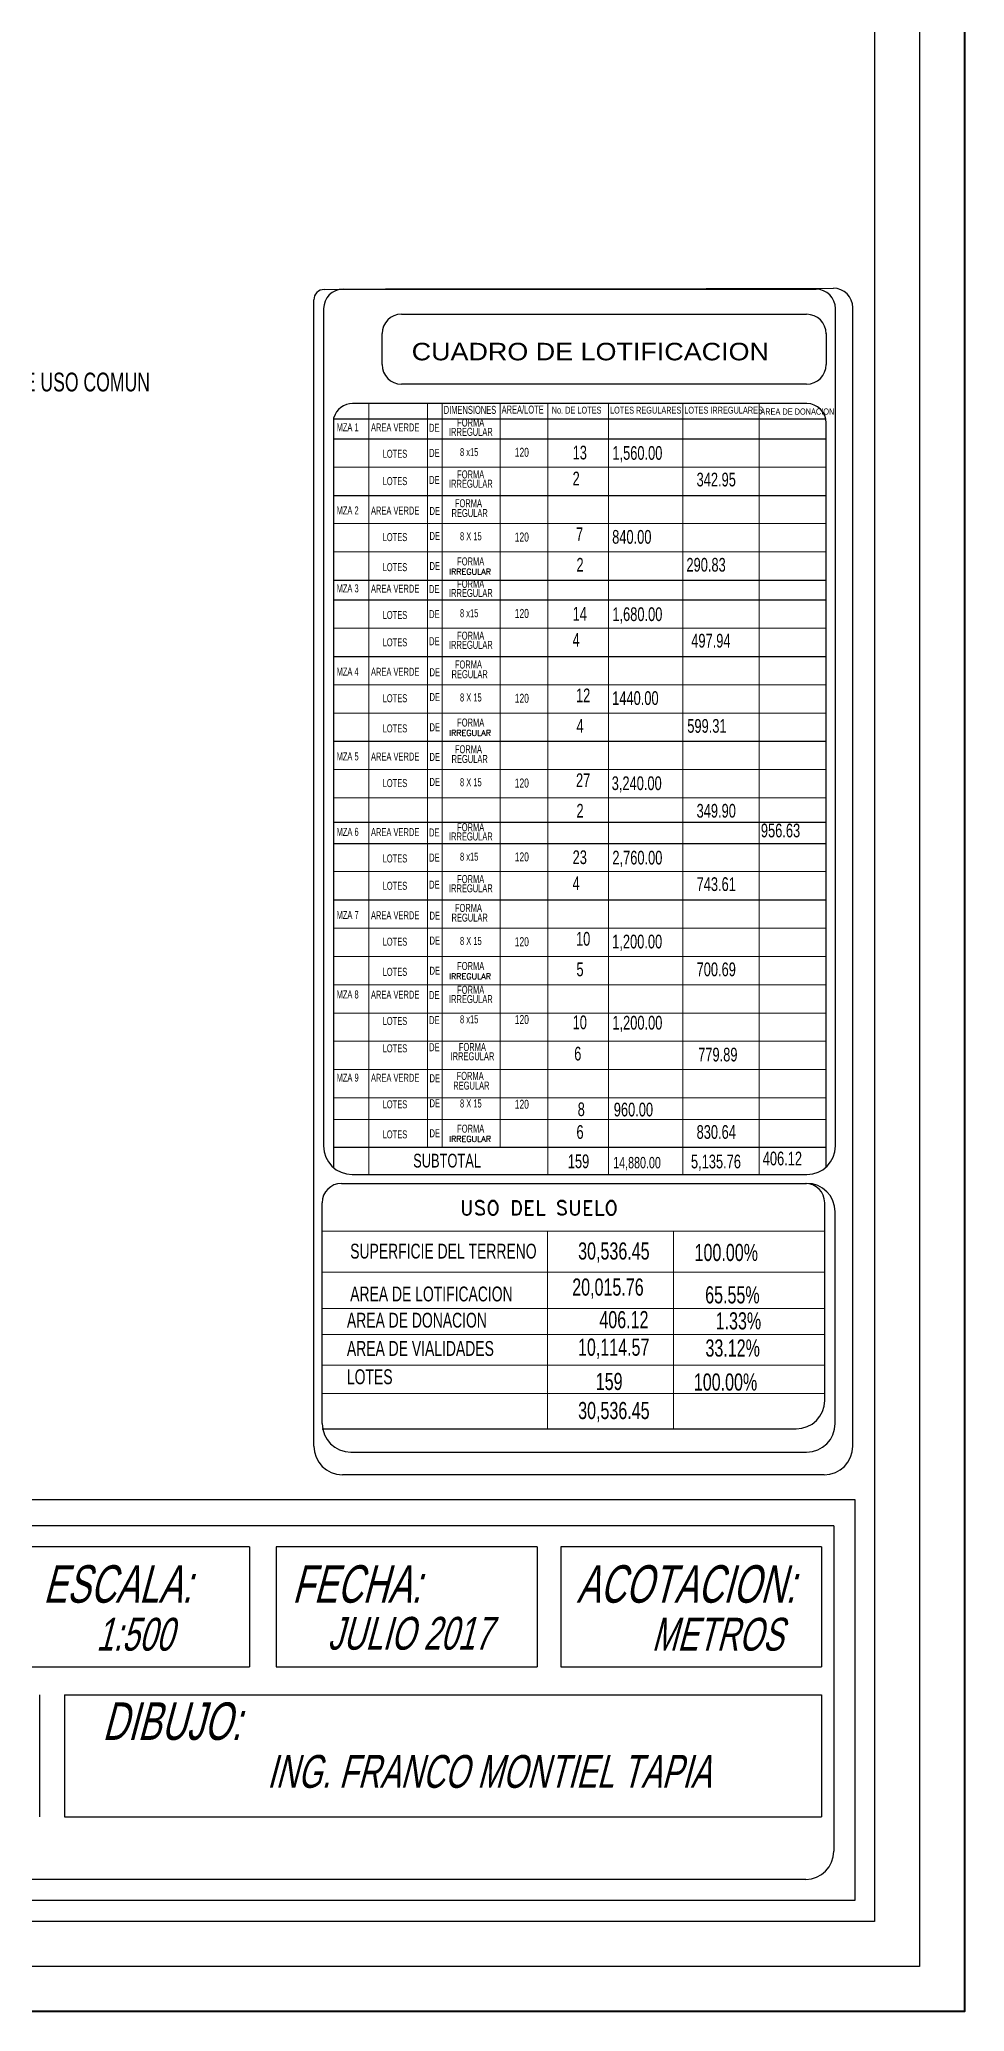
# Model space of a CAD drawing. Header units: millimetres. Extents: x 8819 to 9107, y 8608 to 9040.
# Drawn here: x 9008.4 to 9106.8, y 8607.7 to 8817.6 of the extents above; entities that cross this region are included whole.
import ezdxf
from ezdxf.enums import TextEntityAlignment as Align

# ---------------------------------------------------------------- set-up
doc = ezdxf.new("R2010")
doc.units = ezdxf.units.MM
for name, color, linetype in [('AREAS', 7, 'Continuous'), ('CUADROS', 7, 'Continuous'), ('CVL_RAD', 8, 'Continuous'), ('PIE DE PLANO', 7, 'Continuous'), ('texto_datos', 202, 'Continuous')]:
    doc.layers.add(name, color=color, linetype=linetype)
doc.styles.add('COTAS', font='stylu.ttf', dxfattribs={"oblique": 15, "height": 0.5})
doc.styles.add('ROMANS', font='romand.shx')
doc.styles.add('STYLUS', font='stylu.ttf')
doc.styles.add('TITULOS2', font='swissk.ttf', dxfattribs={"width": 1.1, "height": 0.5})

# ---------------------------------------------------------------- blocks, each defined once
blk = doc.blocks.new('ARQ_MARG')
at = {"layer": 'Defpoints'}
blk.add_lwpolyline([(0, 0), (1, 0), (1, 1), (0, 1)], close=True, dxfattribs=at)

msp = doc.modelspace()

# ---------------------------------------------------------------- linework, layer by layer
at = {"lineweight": 30}
for p, q in [((9091.93, 8672.71, -2660.24), (9091.93, 8693.73, -2660.24)), ((9093.05, 8670.24, -2660.24), (9093.05, 8692.76, -2660.24))]:
    msp.add_line(p, q, dxfattribs=at)
for p, q in [((9092.91, 8659.34), (8879.83, 8659.34)), ((9092.91, 8659.34), (9092.91, 8624.72)), ((9089.91, 8621.73), (8882.83, 8621.73))]:
    msp.add_line(p, q)
msp.add_lwpolyline([(8830.18, 8662.15), (9095.15, 8662.15), (9095.15, 8619.48), (8830.18, 8619.48)], close=True)
for centre, start, end in [((9090.04, 8699.78, -2660.24), 270, 0), ((9090.01, 8692.76, -2660.24), 0, 90), ((9088.89, 8672.71, -2660.24), 270, 0), ((9041.51, 8670.24, -2660.24), 180, 270), ((9090.01, 8670.24, -2660.24), 270, 0)]:
    msp.add_arc(centre, 3.04, start, end, dxfattribs=at)
msp.add_arc((9089.91, 8624.72), 2.99, 270, 0)
at = {"layer": 'CUADROS', "color": 7, "lineweight": 30}
for p, q in [((9038.69, 8790.94, 5320.47), (9092.85, 8791.08, 5320.47)), ((9037.58, 8667.83, -2660.24), (9037.58, 8789.83, 5320.47)), ((9038.62, 8788.9, 5320.47), (9038.62, 8699.78, -2660.24)), ((9046.91, 8788.31, 2660.24), (9090.01, 8788.31, 2660.24)), ((9039.72, 8750.98, 2660.24), (9039.72, 8777.32, 2660.24)), ((9039.72, 8697.44, 5320.47), (9039.72, 8777.32, 5320.47)), ((9039.72, 8777.16, 2660.24), (9092.09, 8777.16, 2660.24)), ((9092.09, 8697.53, -2660.24), (9092.09, 8776.73, 2660.24)), ((9039.72, 8775.05, 2660.24), (9092.09, 8775.05, 2660.24)), ((9039.72, 8769.03, 2660.24), (9092.09, 8769.03, 2660.24)), ((9039.72, 8760.01), (9092.09, 8760.01)), ((9039.72, 8757.9), (9092.09, 8757.9)), ((9039.72, 8751.88), (9092.09, 8751.88)), ((9039.72, 8742.85), (9092.09, 8742.85)), ((9039.72, 8734.25, 2660.24), (9092.09, 8734.25, 2660.24)), ((9039.72, 8734.25, 2660.24), (9092.09, 8734.25, 2660.24)), ((9039.72, 8731.99, 2660.24), (9092.09, 8731.99, 2660.24)), ((9039.72, 8725.97, 2660.24), (9092.09, 8725.97, 2660.24)), ((9039.72, 8699.66, -5320.47), (9092.09, 8699.66, -5320.47)), ((9039.72, 8699.66, -5320.47), (9092.09, 8699.66, -5320.47)), ((9039.72, 8699.64, -5320.47), (9092.09, 8699.64, -5320.47)), ((9039.72, 8699.64, -7980.71), (9092.09, 8699.64, -7980.71)), ((9041.66, 8696.74, -2660.24), (9090.04, 8696.74, -2660.24)), ((9040.53, 8695.8, -2660.24), (9090.01, 8695.8, -2660.24)), ((9038.46, 8670.24, -2660.24), (9038.46, 8693.73, -2660.24)), ((9038.46, 8669.66, -2660.24), (9088.89, 8669.66, -2660.24))]:
    msp.add_line(p, q, dxfattribs=at)
at = {"layer": 'CUADROS', "color": 7, "lineweight": 13}
for p, q in [((9043.42, 8696.74, 2660.24), (9043.42, 8778.8, 2660.24)), ((9049.66, 8699.64, 2660.24), (9049.66, 8778.8, 2660.24)), ((9051.22, 8699.64, 2660.24), (9051.22, 8778.8, 2660.24)), ((9057.41, 8699.64, 2660.24), (9057.41, 8778.8, 2660.24)), ((9062.46, 8696.74, -2660.24), (9062.46, 8778.8, -2660.24)), ((9068.94, 8696.74, -2660.24), (9068.94, 8778.8, -2660.24)), ((9076.84, 8696.74, -2660.24), (9076.84, 8778.8, -2660.24)), ((9084.97, 8696.74, -2660.24), (9084.97, 8778.8, -2660.24)), ((9039.72, 8772.04, 2660.24), (9061.59, 8772.04, 2660.24)), ((9071.18, 8772.04, 2660.24), (9062.07, 8772.04, 2660.24)), ((9071.18, 8772.04, 2660.24), (9092.09, 8772.04, 2660.24)), ((9039.72, 8766.03, 2660.24), (9092.09, 8766.03, 2660.24)), ((9039.72, 8763.02, 2660.24), (9092.09, 8763.02, 2660.24)), ((9039.72, 8760.01, 2660.24), (9092.09, 8760.01, 2660.24)), ((9039.72, 8754.89), (9061.59, 8754.89)), ((9071.18, 8754.89), (9062.07, 8754.89)), ((9071.18, 8754.89), (9092.09, 8754.89)), ((9039.72, 8748.87), (9092.09, 8748.87)), ((9039.72, 8745.86), (9092.09, 8745.86)), ((9039.72, 8742.85), (9092.09, 8742.85)), ((9039.72, 8739.85), (9092.09, 8739.85)), ((9039.72, 8736.84), (9092.09, 8736.84)), ((9039.72, 8728.98, 2660.24), (9061.59, 8728.98, 2660.24)), ((9071.18, 8728.98, 2660.24), (9062.07, 8728.98, 2660.24)), ((9071.18, 8728.98, 2660.24), (9092.09, 8728.98, 2660.24)), ((9039.72, 8722.96, 2660.24), (9092.09, 8722.96, 2660.24)), ((9039.72, 8719.95, 2660.24), (9092.09, 8719.95, 2660.24)), ((9039.72, 8716.94, 2660.24), (9092.09, 8716.94, 2660.24)), ((9039.72, 8713.93, 2660.24), (9092.09, 8713.93, 2660.24)), ((9039.72, 8710.93, 2660.24), (9092.09, 8710.93, 2660.24)), ((9039.72, 8707.92, 2660.24), (9092.09, 8707.92, 2660.24)), ((9039.72, 8704.91, 2660.24), (9092.09, 8704.91, 2660.24)), ((9039.72, 8702.59, 2660.24), (9092.09, 8702.59, 2660.24)), ((9039.72, 8699.64, -2660.24), (9092.09, 8699.64, -2660.24)), ((9039.72, 8699.64, -7980.71), (9092.09, 8699.64, -7980.71)), ((9038.46, 8690.72, -2660.24), (9091.93, 8690.72, -2660.24)), ((9062.43, 8690.72, -2660.24), (9062.43, 8669.66, -2660.24)), ((9075.84, 8690.72, -2660.24), (9075.84, 8669.66, -2660.24)), ((9038.46, 8686.34, -2660.24), (9091.93, 8686.34, -2660.24)), ((9038.46, 8682.48, -2660.24), (9091.93, 8682.48, -2660.24)), ((9038.46, 8679.72, -2660.24), (9091.93, 8679.72, -2660.24)), ((9038.46, 8676.46, -2660.24), (9091.93, 8676.46, -2660.24)), ((9038.46, 8673.45, -2660.24), (9091.93, 8673.45, -2660.24))]:
    msp.add_line(p, q, dxfattribs=at)
at = {"layer": 'CUADROS', "color": 7, "lineweight": 30}
for centre, radius, start, end in [((9041.66, 8699.78, -2660.24), 3.04, 180, 270), ((9040.53, 8693.73, -2660.24), 2.07, 90, 180), ((9089.86, 8693.73, -2660.24), 2.07, 0, 90)]:
    msp.add_arc(centre, radius, start, end, dxfattribs=at)
at = {"layer": 'CVL_RAD', "color": 7, "lineweight": 30}
for p, q in [((9040.69, 8790.97, 5320.47), (9091.01, 8790.97, 5320.47)), ((9088.48, 8790.97, 5320.47), (9045.19, 8790.97, 5320.47)), ((9093.08, 8699.78, -2660.24), (9093.08, 8788.9, 5320.47)), ((9094.92, 8667.83, -2660.24), (9094.92, 8789.01, 5320.47)), ((9044.84, 8782.94, 2660.24), (9044.84, 8786.24, 2660.24)), ((9092.09, 8786.24, 2660.24), (9092.08, 8782.94, 2660.24)), ((9090.01, 8780.87, 2660.24), (9046.91, 8780.87, 2660.24)), ((9090.02, 8778.8, 2660.24), (9041.7, 8778.8, 2660.24)), ((9041.51, 8667.2, -2660.24), (9090.01, 8667.2, -2660.24)), ((9091.88, 8664.78, -2660.24), (9040.62, 8664.78, -2660.24)), ((9030.75, 8657.11), (9004.75, 8657.11)), ((9030.75, 8657.11, 3848.09), (9030.75, 8644.36, 3848.09)), ((9033.58, 8657.11, 3848.09), (9033.58, 8644.36, 3848.09)), ((9061.34, 8657.11), (9033.58, 8657.11)), ((9061.34, 8657.11, 3848.09), (9061.34, 8644.36, 3848.09)), ((9063.84, 8657.11, 3848.09), (9063.84, 8644.36, 3848.09)), ((9091.6, 8657.11), (9063.84, 8657.11)), ((9091.6, 8657.11, 3848.09), (9091.6, 8644.36, 3848.09)), ((9004.75, 8644.36, 3848.09), (9030.75, 8644.36, 3848.09)), ((9033.58, 8644.36, 3848.09), (9061.34, 8644.36, 3848.09)), ((9063.84, 8644.36, 3848.09), (9091.6, 8644.36, 3848.09)), ((9008.39, 8641.37, 3848.09), (9008.39, 8628.37, 3848.09)), ((9011.04, 8641.37, 3848.09), (9011.04, 8628.37, 3848.09)), ((9011.04, 8641.37, 3848.09), (9091.6, 8641.37, 3848.09)), ((9091.6, 8641.37, 3848.09), (9091.6, 8628.37, 3848.09)), ((9011.04, 8628.37, 3848.09), (9091.6, 8628.37, 3848.09))]:
    msp.add_line(p, q, dxfattribs=at)
at = {"layer": 'CVL_RAD', "color": 7, "lineweight": 13}
for p, q in [((9087.48, 8772.04, 2660.24), (9046.91, 8772.04, 2660.24)), ((9087.48, 8754.89), (9046.91, 8754.89)), ((9087.48, 8728.98, 2660.24), (9046.91, 8728.98, 2660.24))]:
    msp.add_line(p, q, dxfattribs=at)
at = {"layer": 'CVL_RAD', "color": 7, "lineweight": 30}
for centre, radius, start, end in [((9038.69, 8789.83, 5320.47), 1.11, 90, 180), ((9040.69, 8788.9, 5320.47), 2.07, 90, 180), ((9091.01, 8788.9, 5320.47), 2.07, 0, 90), ((9092.85, 8789.01, 5320.47), 2.07, 0, 90), ((9046.91, 8786.24, 2660.24), 2.07, 90, 180), ((9090.01, 8786.22, 2660.24), 2.08, 0.3018, 89.875), ((9046.91, 8782.94, 2660.24), 2.07, 180, 270), ((9090.01, 8782.94, 2660.24), 2.07, 270, 0), ((9041.7, 8776.73, 2660.24), 2.07, 90, 163.4475), ((9090.02, 8776.73, 2660.24), 2.07, 0, 90), ((9040.62, 8667.83, -2660.24), 3.04, 180, 270), ((9091.88, 8667.83, -2660.24), 3.04, 270, 0)]:
    msp.add_arc(centre, radius, start, end, dxfattribs=at)
at = {"layer": 'PIE DE PLANO', "lineweight": 40}
msp.add_lwpolyline([(8818.81, 8607.66), (8818.81, 9039.66), (9106.81, 9039.66), (9106.81, 8607.66)], close=True, dxfattribs=at)
at = {"layer": 'PIE DE PLANO', "lineweight": 30}
for points in [[(8823.61, 8612.46), (8823.61, 9034.86), (9102.01, 9034.86), (9102.01, 8612.46)], [(8828.41, 8617.26), (8828.41, 9030.06), (9097.21, 9030.06), (9097.21, 8617.26)]]:
    msp.add_lwpolyline(points, close=True, dxfattribs=at)

# ---------------------------------------------------------------- block references
at = {"layer": 'Defpoints', "xscale": 432, "yscale": 288, "zscale": 432, "rotation": 89.99999999999999}
msp.add_blockref('ARQ_MARG', (9106.81, 8607.66), dxfattribs=at)

# ---------------------------------------------------------------- texts
at = {"layer": 'AREAS', "color": 252, "style": 'STYLUS', "width": 0.7}
msp.add_text('AREA DE USO COMUN', height=2, dxfattribs=at).set_placement((9009.95, 8781.09), align=Align.MIDDLE)
at = {"layer": 'CUADROS', "color": 7, "lineweight": 13, "style": 'STYLUS', "width": 0.7}
for s, height, p in [('DIMENSIONES', 0.8518, (9051.4, 8777.7, 2660.24)), ('AREA/LOTE', 0.852, (9057.56, 8777.73, 2660.24)), ('No. DE LOTES', 0.7301, (9062.89, 8777.73, 2660.24)), ('LOTES REGULARES', 0.7301, (9069.09, 8777.73, 2660.24)), ('LOTES IRREGULARES', 0.7301, (9076.99, 8777.73, 2660.24)), ('AREA DE DONACION', 0.6692, (9085.08, 8777.61, 2660.24)), ('MZA 1', 0.852, (9040, 8775.85, 2660.24)), ('AREA VERDE', 0.852, (9043.66, 8775.83, 2660.24)), ('DE', 0.852, (9049.84, 8775.79, 2660.24)), ('IRREGULAR', 0.852, (9051.96, 8775.36, 2660.24)), ('FORMA ', 0.852, (9052.83, 8776.35, 2660.24)), ('LOTES', 0.852, (9044.9, 8773.03, 2660.24)), ('DE', 0.852, (9049.85, 8773.12, 2660.24)), ('8 x15', 0.852, (9053.13, 8773.21, 2660.24)), ('120', 0.96, (9058.96, 8773.13, 2660.24)), ('13', 1.46, (9065.11, 8772.85, 2660.24)), ('1,560.00', 1.46, (9069.34, 8772.81, 2660.24)), ('FORMA ', 0.852, (9052.83, 8770.83, 2660.24)), ('2', 1.46, (9065.11, 8770.09, 2660.24)), ('342.95', 1.46, (9078.3, 8769.98, 2660.24)), ('LOTES', 0.852, (9044.9, 8770.12, 2660.24)), ('DE', 0.852, (9049.85, 8770.24, 2660.24)), ('IRREGULAR', 0.852, (9051.96, 8769.84, 2660.24)), ('MZA 2', 0.852, (9040, 8767, 2660.24)), ('AREA VERDE', 0.852, (9043.66, 8766.98, 2660.24)), ('DE', 0.852, (9049.89, 8766.94, 2660.24)), ('REGULAR', 0.852, (9052.23, 8766.72, 2660.24)), ('FORMA ', 0.852, (9052.59, 8767.76, 2660.24)), ('DE', 0.852, (9049.89, 8764.28, 2660.24)), ('8 X 15', 0.852, (9053.13, 8764.25, 2660.24)), ('7', 1.46, (9065.47, 8764.16, 2660.24)), ('840.00', 1.46, (9069.32, 8763.88, 2660.24)), ('LOTES', 0.852, (9044.9, 8764.16, 2660.24)), ('120', 0.96, (9058.96, 8764.11, 2660.24)), ('LOTES', 0.852, (9044.9, 8760.96, 2660.24)), ('DE', 0.852, (9049.89, 8761.08, 2660.24)), ('FORMA ', 0.852, (9052.83, 8761.57, 2660.24)), ('2', 1.46, (9065.52, 8760.91, 2660.24)), ('290.83', 1.46, (9077.22, 8760.91, 2660.24)), ('MZA 3', 0.852, (9040, 8758.7)), ('AREA VERDE', 0.852, (9043.66, 8758.67)), ('DE', 0.852, (9049.84, 8758.63)), ('IRREGULAR', 0.852, (9051.96, 8758.21)), ('FORMA ', 0.852, (9052.83, 8759.19)), ('LOTES', 0.852, (9044.9, 8755.87)), ('DE', 0.852, (9049.85, 8755.96)), ('8 x15', 0.852, (9053.13, 8756.06)), ('120', 0.96, (9058.96, 8755.98)), ('14', 1.46, (9065.11, 8755.69)), ('1,680.00', 1.46, (9069.34, 8755.65)), ('LOTES', 0.852, (9044.9, 8752.96)), ('DE', 0.852, (9049.85, 8753.08)), ('IRREGULAR', 0.852, (9051.96, 8752.69)), ('FORMA ', 0.852, (9052.83, 8753.67)), ('4', 1.46, (9065.11, 8752.93)), ('497.94', 1.46, (9077.73, 8752.83)), ('MZA 4', 0.852, (9040, 8749.85)), ('AREA VERDE', 0.852, (9043.66, 8749.82)), ('DE', 0.852, (9049.89, 8749.78)), ('REGULAR', 0.852, (9052.23, 8749.57)), ('FORMA ', 0.852, (9052.59, 8750.6)), ('12', 1.46, (9065.47, 8747.01)), ('LOTES', 0.852, (9044.9, 8747.01)), ('DE', 0.852, (9049.89, 8747.13)), ('8 X 15', 0.852, (9053.13, 8747.09)), ('120', 0.96, (9058.96, 8746.95)), ('1440.00', 1.46, (9069.32, 8746.72)), ('LOTES', 0.852, (9044.9, 8743.8)), ('DE', 0.852, (9049.89, 8743.92)), ('FORMA ', 0.852, (9052.83, 8744.42)), ('4', 1.46, (9065.52, 8743.76)), ('599.31', 1.46, (9077.31, 8743.76)), ('FORMA ', 0.852, (9052.59, 8741.58)), ('MZA 5', 0.852, (9040, 8740.82)), ('AREA VERDE', 0.852, (9043.66, 8740.8)), ('DE', 0.852, (9049.89, 8740.76)), ('REGULAR', 0.852, (9052.23, 8740.54)), ('LOTES', 0.852, (9044.9, 8737.98)), ('DE', 0.852, (9049.89, 8738.1)), ('8 X 15', 0.852, (9053.13, 8738.07)), ('120', 0.96, (9058.96, 8737.93)), ('27', 1.46, (9065.47, 8737.98)), ('3,240.00', 1.46, (9069.27, 8737.66)), ('2', 1.46, (9065.52, 8734.73)), ('349.90', 1.46, (9078.3, 8734.73)), ('MZA 6', 0.852, (9040, 8732.79, 2660.24)), ('FORMA ', 0.852, (9052.83, 8733.28, 2660.24)), ('956.63', 1.46, (9085.14, 8732.63, -5320.47)), ('AREA VERDE', 0.852, (9043.66, 8732.76, 2660.24)), ('DE', 0.852, (9049.84, 8732.72, 2660.24)), ('IRREGULAR', 0.852, (9051.96, 8732.3, 2660.24)), ('LOTES', 0.852, (9044.9, 8729.96, 2660.24)), ('DE', 0.852, (9049.85, 8730.05, 2660.24)), ('8 x15', 0.852, (9053.13, 8730.15, 2660.24)), ('120', 0.96, (9058.96, 8730.07, 2660.24)), ('23', 1.46, (9065.11, 8729.78, 2660.24)), ('2,760.00', 1.46, (9069.34, 8729.74, 2660.24)), ('LOTES', 0.852, (9044.9, 8727.05, 2660.24)), ('DE', 0.852, (9049.85, 8727.17, 2660.24)), ('IRREGULAR', 0.852, (9051.96, 8726.78, 2660.24)), ('FORMA ', 0.852, (9052.83, 8727.76, 2660.24)), ('4', 1.46, (9065.11, 8727.02, 2660.24)), ('743.61', 1.46, (9078.3, 8726.92, 2660.24)), ('FORMA ', 0.852, (9052.59, 8724.69, 2660.24)), ('MZA 7', 0.852, (9040, 8723.94, 2660.24)), ('AREA VERDE', 0.852, (9043.66, 8723.91, 2660.24)), ('DE', 0.852, (9049.89, 8723.87, 2660.24)), ('REGULAR', 0.852, (9052.23, 8723.66, 2660.24)), ('LOTES', 0.852, (9044.9, 8721.1, 2660.24)), ('DE', 0.852, (9049.89, 8721.22, 2660.24)), ('8 X 15', 0.852, (9053.13, 8721.18, 2660.24)), ('120', 0.96, (9058.96, 8721.04, 2660.24)), ('10', 1.46, (9065.47, 8721.1, 2660.24)), ('1,200.00', 1.46, (9069.32, 8720.81, 2660.24)), ('FORMA ', 0.852, (9052.83, 8718.51, 2660.24)), ('5', 1.46, (9065.52, 8717.85, 2660.24)), ('700.69', 1.46, (9078.3, 8717.85, 2660.24)), ('LOTES', 0.852, (9044.9, 8717.89, 2660.24)), ('DE', 0.852, (9049.89, 8718.01, 2660.24)), ('FORMA ', 0.852, (9052.83, 8715.98, 2660.24)), ('MZA 8', 0.852, (9040, 8715.48, 2660.24)), ('AREA VERDE', 0.852, (9043.66, 8715.46, 2660.24)), ('DE', 0.852, (9049.84, 8715.42, 2660.24)), ('IRREGULAR', 0.852, (9051.96, 8714.99, 2660.24)), ('LOTES', 0.852, (9044.9, 8712.66, 2660.24)), ('DE', 0.852, (9049.85, 8712.75, 2660.24)), ('8 x15', 0.852, (9053.13, 8712.84, 2660.24)), ('120', 0.96, (9058.96, 8712.76, 2660.24)), ('10', 1.46, (9065.11, 8712.21, 2660.24)), ('1,200.00', 1.46, (9069.34, 8712.17, 2660.24)), ('LOTES', 0.852, (9044.9, 8709.75, 2660.24)), ('DE', 0.852, (9049.85, 8709.87, 2660.24)), ('FORMA ', 0.852, (9053.01, 8709.89, 2660.24)), ('IRREGULAR', 0.852, (9052.13, 8708.9, 2660.24)), ('6', 1.46, (9065.28, 8708.88, 2660.24)), ('779.89', 1.46, (9078.47, 8708.78, 2660.24)), ('MZA 9', 0.852, (9040, 8706.63, 2660.24)), ('AREA VERDE', 0.852, (9043.66, 8706.61, 2660.24)), ('DE', 0.852, (9049.89, 8706.56, 2660.24)), ('REGULAR', 0.852, (9052.41, 8705.78, 2660.24)), ('FORMA ', 0.852, (9052.77, 8706.82, 2660.24)), ('LOTES', 0.852, (9044.9, 8703.79, 2660.24)), ('DE', 0.852, (9049.89, 8703.91, 2660.24)), ('8 X 15', 0.852, (9053.13, 8703.88, 2660.24)), ('120', 0.96, (9058.96, 8703.74, 2660.24)), ('8', 1.46, (9065.65, 8702.96, 2660.24)), ('960.00', 1.46, (9069.49, 8702.93, 2660.24)), ('LOTES', 0.852, (9044.9, 8700.59, 2660.24)), ('DE', 0.852, (9049.89, 8700.71, 2660.24)), ('FORMA ', 0.852, (9052.83, 8701.2, 2660.24)), ('6', 1.46, (9065.52, 8700.54, 2660.24)), ('830.64', 1.46, (9078.3, 8700.54, 2660.24)), ('SUBTOTAL', 1.46, (9048.15, 8697.49, -5320.47)), ('159', 1.46, (9064.6, 8697.42, -5320.47)), ('14,880.00', 1.217, (9069.43, 8697.4, -5320.47)), ('5,135.76', 1.46, (9077.7, 8697.4, -5320.47)), ('406.12', 1.46, (9085.34, 8697.72, -5320.47)), ('SUPERFICIE DEL TERRENO', 1.5818, (9041.45, 8687.8, -2660.24)), ('AREA DE LOTIFICACION', 1.5818, (9041.45, 8683.24, -2660.24)), ('AREA DE DONACION', 1.5818, (9041.1, 8680.45, -2660.24)), ('AREA DE VIALIDADES', 1.5818, (9041.1, 8677.44, -2660.24)), ('LOTES', 1.582, (9041.1, 8674.43, -2660.24))]:
    msp.add_text(s, height=height, dxfattribs=at).set_placement(p)
at = {"layer": 'CUADROS', "color": 7, "lineweight": 13, "style": 'ROMANS'}
for s, height, p in [('IRREGULAR', 0.621, (9051.96, 8760.59, 2660.24)), ('IRREGULAR', 0.621, (9051.96, 8743.43)), ('IRREGULAR', 0.621, (9051.96, 8717.52, 2660.24)), ('IRREGULAR', 0.621, (9051.96, 8700.22, 2660.24)), ('USO DEL SUELO', 1.5523, (9053.12, 8692.41, -2660.24))]:
    msp.add_text(s, height=height, dxfattribs=at).set_placement(p)
at = {"layer": 'CUADROS', "color": 7, "lineweight": 13, "style": 'STYLUS', "width": 0.7}
for s, p in [('30,536.45', (9069.5, 8688.45, -2660.24)), ('100.00%', (9081.46, 8688.45, -2660.24)), ('20,015.76', (9068.87, 8684.61, -2660.24)), ('65.55%%%', (9082.11, 8683.94, -2660.24)), ('406.12', (9070.57, 8681.3, -2660.24)), ('1.33%%%', (9082.75, 8681.17, -2660.24)), ('10,114.57', (9069.48, 8678.21, -2660.24)), ('33.12%%%', (9082.14, 8678.28, -2660.24)), ('159', (9069, 8674.72, -2660.24)), ('100.00%', (9081.38, 8674.66, -2660.24)), ('30,536.45', (9069.5, 8671.47, -2660.24))]:
    msp.add_text(s, height=1.825, dxfattribs=at).set_placement(p, align=Align.MIDDLE)
at = {"layer": 'PIE DE PLANO', "color": 7, "lineweight": 13, "style": 'COTAS', "oblique": 15, "width": 0.7}
for s, height, p in [('ESCALA:', 3.992, (9008.79, 8651.17, 3848.09)), ('FECHA:', 3.992, (9035.27, 8651.17, 3848.09)), ('ACOTACION:', 3.992, (9065.53, 8651.17, 3848.09)), ('JULIO 2017', 3.493, (9039.05, 8646.17, 3848.09)), ('1:500', 3.493, (9014.42, 8646.07, 3848.09)), ('METROS', 3.493, (9073.52, 8646.07, 3848.09)), ('DIBUJO: ', 3.992, (9015.08, 8636.57, 3848.09)), ('ING. FRANCO MONTIEL TAPIA', 3.493, (9032.6, 8631.47, 3848.09))]:
    msp.add_text(s, height=height, dxfattribs=at).set_placement(p)
at = {"layer": 'texto_datos', "color": 7, "lineweight": 13, "style": 'TITULOS2', "width": 1.1}
msp.add_text('CUADRO DE LOTIFICACION', height=1.8628, dxfattribs=at).set_placement((9047.99, 8783.4, 5320.47))

doc.saveas('drawing.dxf')
